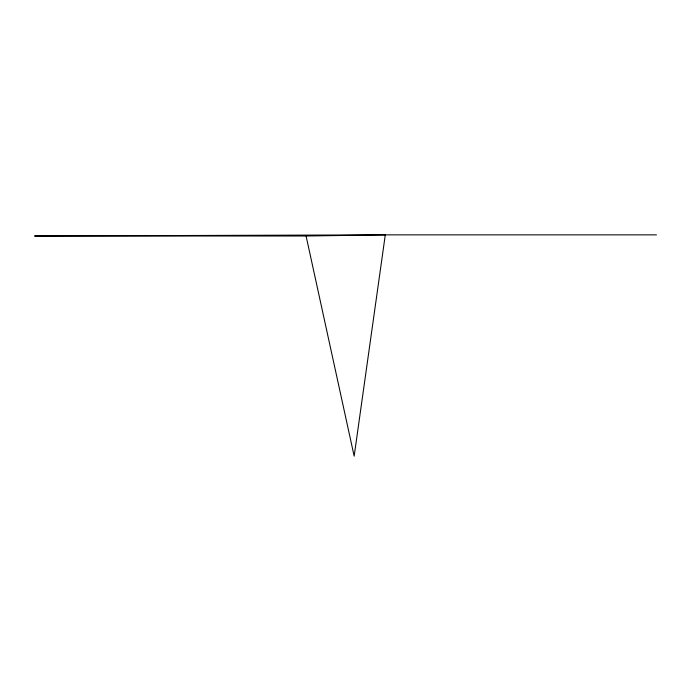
<?xml version="1.0" encoding="UTF-8"?>
<svg xmlns="http://www.w3.org/2000/svg" width="691" height="691" viewBox="0 0 691 691"><rect width="100%" height="100%" fill="white"/><g stroke="black" fill="none" stroke-linecap="round" stroke-linejoin="round"><path stroke-width="1.04" d="M306.087 236.002L354.163 456.146L385.293 234.854L34.55 236.002L306.087 236.002L385.293 234.854L656.45 234.854"/></g></svg>
